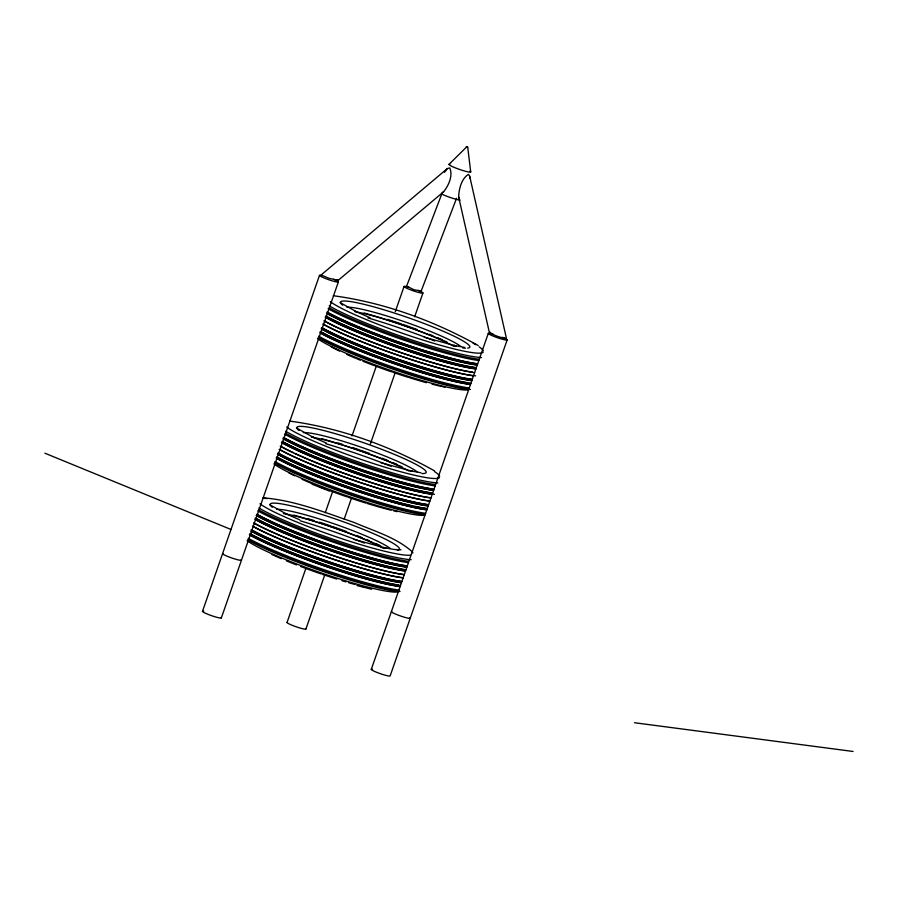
<?xml version="1.0" encoding="UTF-8"?>
<svg xmlns="http://www.w3.org/2000/svg" width="898" height="898" viewBox="0 0 898 898"><rect width="100%" height="100%" fill="white"/><g stroke="black" fill="none" stroke-linecap="round" stroke-linejoin="round"><path stroke-width="1.35" d="M202.477 611.392L319.486 275.383M221.368 617.88L338.378 281.882M287.046 622.494L305.926 568.254M325.278 512.691L332.653 491.532M351.994 435.968L376.408 365.856M395.3 311.617L404.055 286.484M305.937 628.982L324.818 574.754M344.17 519.19L351.084 499.344M370.425 443.792L394.839 373.68M414.651 316.792L422.947 292.984M371.267 669.403L488.276 333.394M507.168 339.893L390.159 675.891A9.99 1.1 19.2 0 1 378.26 672.928A9.99 1.1 19.2 0 1 372.547 669.257M456.566 198.267L421.162 291.109L413.888 289.706L406.637 286.114L442.041 193.272M489.331 332.35L458.654 196.976C458.957 188.973 461.37 178.781 468.442 174.335L469.688 176.221L506.45 338.423C501.993 338.277 491.049 334.505 490.106 332.159M444.465 172.304L447.361 168.555L449.741 167.915C453.209 175.626 448.618 185.583 443.59 191.802L338.142 280.389L328.825 278.223L321.114 274.968L447.361 168.555M449.079 164.3L466.904 146.666L467.701 147.014L470.687 171.743M442.287 192.542L443.59 191.802M467.645 147.048L466.286 146.554M333.326 295.734C383.929 302.525 433.689 320.676 478.219 345.539M289.672 421.083C340.275 427.875 390.046 446.025 434.565 470.889M262.946 497.829C294.51 500.231 324.447 512.343 354.16 522.479C373.186 530.763 394.289 536.746 410.453 550.216A82.829 9.092 19.2 0 1 412.923 552.932M400.979 549.823L394.166 549.497L383.345 547.511L386.017 548.117L353.947 539.372M634.549 722.733L853.1 751.469M464.547 347.391L453.726 345.404L456.397 346.022L424.327 337.266M420.893 472.752L410.072 470.754L412.743 471.371L380.673 462.627M356.876 585.552L371.693 589.256M312.122 484.235L329.341 491.038M44.9 453.209L231.044 529.494M355.305 311.269L370.099 317.757M311.662 436.63L326.445 443.107M284.935 513.375L299.719 519.852M357.617 312.369L340.073 302.592M313.963 437.719L296.419 427.953M287.237 514.464L269.692 504.698M337.367 279.66L338.142 280.389M458.654 196.976L459.103 198.312M469.688 176.221L469.766 178.264M409.948 617.745A9.99 1.1 19.2 0 1 400.811 616.073A9.99 1.1 19.2 0 1 391.696 611.482M241.158 559.735A9.99 1.1 19.2 0 1 232.021 558.062A9.99 1.1 19.2 0 1 222.906 553.471M221.054 617.476A9.99 1.1 19.2 0 1 210.682 615.355A9.99 1.1 19.2 0 1 203.756 611.246M333.674 279.256A9.99 1.1 19.2 0 1 336.66 281.95A9.99 1.1 19.2 0 1 322.853 277.426A9.99 1.1 19.2 0 1 322.27 275.518M418.232 290.357A9.99 1.1 19.2 0 1 420.724 292.961A9.99 1.1 19.2 0 1 406.255 287.989A9.99 1.1 19.2 0 1 408.792 287.113M305.612 628.578A9.99 1.1 19.2 0 1 296.475 626.894A9.99 1.1 19.2 0 1 287.371 622.303M502.465 337.266A9.99 1.1 19.2 0 1 504.957 339.871A9.99 1.1 19.2 0 1 490.476 334.898A9.99 1.1 19.2 0 1 493.013 334.022M432.241 494.36A92.079 10.103 19.2 0 1 281.512 442.546M434.408 494.338A91.046 9.99 19.2 0 1 360.019 474.75A91.046 9.99 19.2 0 1 282.354 442.781M431.803 492.867A91.046 9.99 19.2 0 1 358.526 472.965M357.213 472.516A91.046 9.99 19.2 0 1 315.423 456.813M314.21 456.307A91.046 9.99 19.2 0 1 282.758 441.636M432.757 490.117A91.046 9.99 19.2 0 1 283.712 438.886M432.005 488.826A91.046 9.99 19.2 0 1 284.105 437.753M338.119 442.983A63.646 6.982 19.2 0 1 342.194 444.218M352.6 447.541A63.646 6.982 19.2 0 1 359.133 449.741M360.435 450.19A63.646 6.982 19.2 0 1 369.594 453.456M382.144 458.216A63.646 6.982 19.2 0 1 388.071 460.607M393.178 462.751A63.646 6.982 19.2 0 1 396.983 464.401M439.504 477.601A82.829 9.092 19.2 0 1 369.684 462.324A82.829 9.092 19.2 0 1 286.687 427.066M434.441 471.506A82.829 9.092 19.2 0 1 439.65 476.187M435.182 485.897A92.079 10.103 19.2 0 1 284.464 434.093M299.034 430.535A68.439 7.51 19.2 0 1 365.015 443.219A68.439 7.51 19.2 0 1 421.88 473.549M430.131 497.66A91.046 9.99 19.2 0 1 294.735 453.31M293.32 452.648A91.046 9.99 19.2 0 1 282.118 447.002M424.631 514.172A91.315 10.024 19.2 0 1 275.147 462.784M425.315 514.677A88.498 9.71 19.2 0 1 350.355 494.854A88.498 9.71 19.2 0 1 274.519 463.054M430.973 498.008A92.079 10.103 19.2 0 1 280.243 446.205M425.641 513.319A92.079 10.103 19.2 0 1 274.911 461.516M432.634 493.215A92.079 10.103 19.2 0 1 281.916 441.401M433.599 490.465A92.079 10.103 19.2 0 1 282.87 438.662M425.989 509.548A91.046 9.99 19.2 0 1 276.943 458.317M426.382 508.403A91.046 9.99 19.2 0 1 414.247 506.225M412.687 505.888A91.046 9.99 19.2 0 1 278.38 457.744M426.831 509.896A92.079 10.103 19.2 0 1 276.101 458.081M427.224 508.751A92.079 10.103 19.2 0 1 276.505 456.947M428.178 506.012A92.079 10.103 19.2 0 1 277.46 454.197M429.85 501.207A92.079 10.103 19.2 0 1 279.132 449.404M303.277 432.656A62.276 6.836 19.2 0 1 360.199 446.856A62.276 6.836 19.2 0 1 416.975 471.742M424.283 515.272A82.829 9.092 19.2 0 1 350.029 496.886A82.829 9.092 19.2 0 1 273.856 463.918M428.582 504.867A92.079 10.103 19.2 0 1 277.852 453.063M434.946 484.538A91.315 10.024 19.2 0 1 285.474 433.162M437.887 482.944A88.498 9.71 19.2 0 1 363.275 463.637A88.498 9.71 19.2 0 1 285.598 431.208M429.008 500.86A91.046 9.99 19.2 0 1 279.974 449.629M311.393 437.012A62.49 6.858 19.2 0 1 409.073 471.068M397.275 511.658A73.771 8.093 19.2 0 1 393.638 510.827M391.068 510.199A73.771 8.093 19.2 0 1 367.327 503.531M365.991 503.116A73.771 8.093 19.2 0 1 347.941 497.211M346.65 496.762A73.771 8.093 19.2 0 1 329.903 490.712M324.56 488.669A73.771 8.093 19.2 0 1 318.049 486.11M313.099 484.078A73.771 8.093 19.2 0 1 301.986 479.285M294.578 475.805A73.771 8.093 19.2 0 1 288.64 472.752M427.347 505.664A91.046 9.99 19.2 0 1 278.301 454.433M433.992 489.331A92.079 10.103 19.2 0 1 283.263 437.517M427.74 504.519A91.046 9.99 19.2 0 1 376.778 491.88M375.431 491.464A91.046 9.99 19.2 0 1 278.694 453.288M321.765 438.695A87.544 9.609 19.2 0 1 398.252 465.243M399.419 465.714A87.544 9.609 19.2 0 1 402.057 466.814M325.682 443.679A87.97 9.653 19.2 0 1 391.146 466.354M475.895 368.999A92.079 10.103 19.2 0 1 325.166 317.196M475.053 368.651A91.046 9.99 19.2 0 1 326.008 317.421M475.446 367.507A91.046 9.99 19.2 0 1 326.412 316.276M476.411 364.768A91.046 9.99 19.2 0 1 327.366 313.537M476.804 363.623A91.046 9.99 19.2 0 1 327.759 312.392M387.218 319.295A63.646 6.982 19.2 0 1 401.485 323.954M402.787 324.391A63.646 6.982 19.2 0 1 417.099 329.521M429.401 334.303A63.646 6.982 19.2 0 1 432.858 335.717M438.123 337.951A63.646 6.982 19.2 0 1 441.85 339.59M483.158 352.241A82.829 9.092 19.2 0 1 413.338 336.974A82.829 9.092 19.2 0 1 330.341 301.717M473.033 343.126A82.829 9.092 19.2 0 1 475.749 344.686M479.117 346.841A82.829 9.092 19.2 0 1 483.304 350.837M478.836 360.547A92.079 10.103 19.2 0 1 328.118 308.744M465.534 348.2A68.439 7.51 19.2 0 1 462.762 348.009M342.677 305.185A68.439 7.51 19.2 0 1 405.279 316.691A68.439 7.51 19.2 0 1 467.634 348.132M472.64 372.154A91.046 9.99 19.2 0 1 324.739 321.08M468.285 388.812A91.315 10.024 19.2 0 1 318.801 337.435M470.451 389.429A88.498 9.71 19.2 0 1 395.85 370.122A88.498 9.71 19.2 0 1 318.161 337.693M474.615 372.659A92.079 10.103 19.2 0 1 323.897 320.855M469.284 387.97A92.079 10.103 19.2 0 1 318.566 336.166M476.288 367.854A92.079 10.103 19.2 0 1 325.57 316.051M477.242 365.116A92.079 10.103 19.2 0 1 326.524 313.312M469.643 384.198A91.046 9.99 19.2 0 1 320.597 332.967M468.891 382.896A91.046 9.99 19.2 0 1 321.001 331.822M470.485 384.546A92.079 10.103 19.2 0 1 319.755 332.731M470.878 383.401A92.079 10.103 19.2 0 1 320.159 331.587M471.832 380.662A92.079 10.103 19.2 0 1 321.114 328.848M473.504 375.858A92.079 10.103 19.2 0 1 322.786 324.055M346.931 307.307A62.276 6.836 19.2 0 1 403.842 321.506A62.276 6.836 19.2 0 1 460.629 346.381M467.937 389.923A82.829 9.092 19.2 0 1 393.683 371.525A82.829 9.092 19.2 0 1 317.51 338.557M472.236 379.517A92.079 10.103 19.2 0 1 321.506 327.703M478.6 359.189A91.315 10.024 19.2 0 1 329.117 307.801M481.53 357.584A88.498 9.71 19.2 0 1 406.929 338.288A88.498 9.71 19.2 0 1 329.252 305.859M475.671 375.847A91.046 9.99 19.2 0 1 401.283 356.248A91.046 9.99 19.2 0 1 323.628 324.279M355.036 311.662A62.49 6.858 19.2 0 1 453.703 346.258M445.026 387.161A73.771 8.093 19.2 0 1 442.332 386.611M440.929 386.308A73.771 8.093 19.2 0 1 432.039 384.176M426.471 382.694A73.771 8.093 19.2 0 1 409.645 377.766M408.388 377.373A73.771 8.093 19.2 0 1 392.886 372.3M391.595 371.851A73.771 8.093 19.2 0 1 374.803 365.834M373.557 365.363A73.771 8.093 19.2 0 1 362.983 361.265M360.435 360.244A73.771 8.093 19.2 0 1 356.753 358.729M355.451 358.19A73.771 8.093 19.2 0 1 346.796 354.452M339.556 351.096A73.771 8.093 19.2 0 1 331.272 346.841M470.99 380.314A91.046 9.99 19.2 0 1 321.955 329.083M477.646 363.971A92.079 10.103 19.2 0 1 326.917 312.167M471.394 379.169A91.046 9.99 19.2 0 1 322.348 327.938M364.128 312.975A87.544 9.609 19.2 0 1 443.073 340.364M444.398 340.914A87.544 9.609 19.2 0 1 447.002 342.015M367.989 317.937A87.97 9.653 19.2 0 1 434.8 340.993M405.514 571.106A92.079 10.103 19.2 0 1 254.796 519.291M404.672 570.758A91.046 9.99 19.2 0 1 255.638 519.527M405.077 569.613A91.046 9.99 19.2 0 1 308.216 541.247M306.88 540.742A91.046 9.99 19.2 0 1 256.031 518.382M406.031 566.874A91.046 9.99 19.2 0 1 256.985 515.643M406.424 565.729A91.046 9.99 19.2 0 1 257.389 514.498M307.408 518.561A63.646 6.982 19.2 0 1 314.109 520.548M319.374 522.187A63.646 6.982 19.2 0 1 331.115 526.048M332.406 526.497A63.646 6.982 19.2 0 1 346.718 531.627M356.641 535.444A63.646 6.982 19.2 0 1 362.478 537.812M366.451 539.496A63.646 6.982 19.2 0 1 369.011 540.596M376.273 543.907A63.646 6.982 19.2 0 1 381.268 546.377M410.386 555.177A82.829 9.092 19.2 0 1 336.144 536.779A82.829 9.092 19.2 0 1 259.96 503.812M263.922 498.278A82.829 9.092 19.2 0 1 267.076 498.615M408.455 562.642A92.079 10.103 19.2 0 1 257.737 510.839M272.307 507.28A68.439 7.51 19.2 0 1 334.909 518.797A68.439 7.51 19.2 0 1 397.253 550.227M403.404 574.406A91.046 9.99 19.2 0 1 254.358 523.175M397.904 590.918A91.315 10.024 19.2 0 1 248.42 539.53M400.07 591.524A88.498 9.71 19.2 0 1 325.469 572.217A88.498 9.71 19.2 0 1 247.792 539.799M404.246 574.754A92.079 10.103 19.2 0 1 253.517 522.95M398.914 590.065A92.079 10.103 19.2 0 1 248.185 538.261M405.918 569.961A92.079 10.103 19.2 0 1 255.189 518.146M406.873 567.222A92.079 10.103 19.2 0 1 256.143 515.407M399.262 586.293A91.046 9.99 19.2 0 1 250.216 535.062M398.521 584.991A91.046 9.99 19.2 0 1 250.621 533.917M400.104 586.641A92.079 10.103 19.2 0 1 249.375 534.838M400.497 585.496A92.079 10.103 19.2 0 1 249.779 533.693M401.462 582.757A92.079 10.103 19.2 0 1 250.733 530.942M403.123 577.953A92.079 10.103 19.2 0 1 252.405 526.149M276.55 509.402A62.276 6.836 19.2 0 1 333.472 523.613A62.276 6.836 19.2 0 1 390.248 548.487M397.556 592.029A82.829 9.092 19.2 0 1 323.302 573.631A82.829 9.092 19.2 0 1 247.13 540.663M401.855 581.612A92.079 10.103 19.2 0 1 251.126 529.809M408.22 561.284A91.315 10.024 19.2 0 1 258.747 509.907M411.161 559.69A88.498 9.71 19.2 0 1 336.548 540.383A88.498 9.71 19.2 0 1 258.871 507.965M402.293 577.605A91.046 9.99 19.2 0 1 253.247 526.374M283.375 513.544A62.49 6.858 19.2 0 1 383.323 548.352M365.643 587.258A73.771 8.093 19.2 0 1 361.67 586.271M354.878 584.463A73.771 8.093 19.2 0 1 348.559 582.667M345.932 581.893A73.771 8.093 19.2 0 1 341.947 580.692M336.75 579.075A73.771 8.093 19.2 0 1 322.505 574.394M321.215 573.957A73.771 8.093 19.2 0 1 300.493 566.447M296.508 564.909A73.771 8.093 19.2 0 1 286.372 560.835M281.254 558.668A73.771 8.093 19.2 0 1 271.948 554.515M400.62 582.409A91.046 9.99 19.2 0 1 251.575 531.178M407.265 566.077A92.079 10.103 19.2 0 1 256.547 514.262M401.013 581.264A91.046 9.99 19.2 0 1 251.968 530.033M293.747 515.082A87.544 9.609 19.2 0 1 372.692 542.471M374.017 543.021A87.544 9.609 19.2 0 1 379.192 545.209M300.325 520.829A87.97 9.653 19.2 0 1 364.42 543.099M460.18 200.074A11.528 1.268 19.2 0 1 441.446 193.923M469.968 171.159A11.528 1.268 19.2 0 1 459.765 169.498A11.528 1.268 19.2 0 1 449.831 164.222"/></g></svg>
